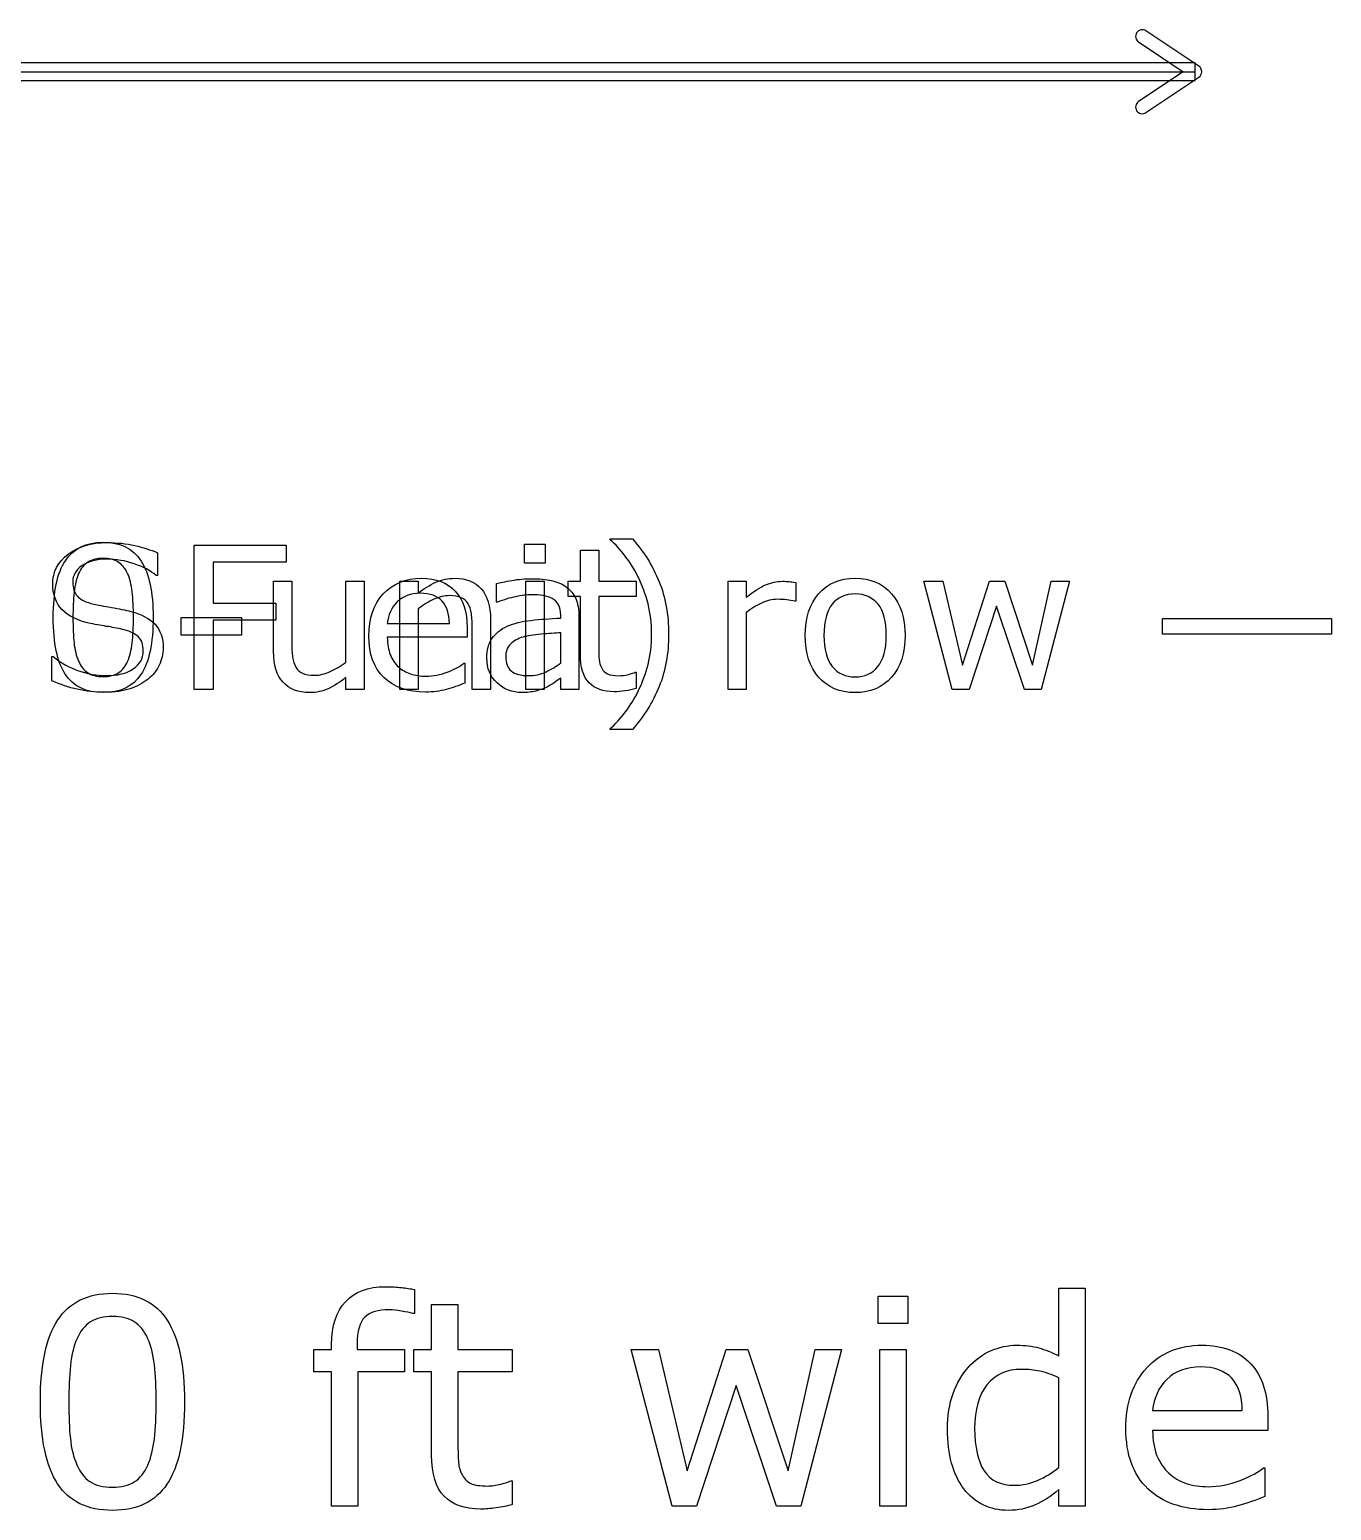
# Model space of a CAD drawing. Extents: x -13 to 750, y 12 to 2314.
# Drawn here: x 215.2 to 274.2, y 1170.7 to 1237.8 of the extents above; entities that cross this region are included whole.
import ezdxf

# ---------------------------------------------------------------- set-up
doc = ezdxf.new("R2010")
doc.units = 0
doc.layers.get('0').update_dxf_attribs({"linetype": 'CONTINUOUS'})

msp = doc.modelspace()

# ---------------------------------------------------------------- linework, layer by layer
at = {"color": 7}
for points in [[(268.16602, 1236.14), (265.76562, 1237.7396)], [(265.43361, 1237.2396), (267.459, 1235.89), (265.43361, 1234.5404)], [(44, 1235.89), (268, 1235.89)], [(265.76562, 1234.0404), (268.16602, 1235.64)], [(241.48978, 1214.684), (241.48978, 1214.728), (242.49612, 1214.728)], [(220.95851, 1214.0951), (220.95851, 1213.0668), (220.89701, 1213.0668)], [(240.13725, 1209.4937), (240.13725, 1212.1041), (239.57914, 1212.1041), (239.57914, 1212.7984), (240.13725, 1212.7984), (240.13725, 1214.209), (240.96342, 1214.209), (240.96342, 1212.7984), (242.6685, 1212.7984), (242.6685, 1212.1041), (240.96342, 1212.1041), (240.96342, 1209.8672)], [(226.22412, 1209.6127), (226.22412, 1212.7987), (227.05029, 1212.7987), (227.05029, 1210.0038)], [(229.50248, 1209.1336), (229.50248, 1212.7986), (230.32865, 1212.7986), (230.32861, 1207.89)], [(232.78081, 1211.5547), (232.78081, 1207.89), (231.95464, 1207.89), (231.95464, 1212.7987), (232.78081, 1212.7987), (232.78081, 1212.2538)], [(236.37454, 1211.8539), (236.33064, 1211.8539), (236.33064, 1212.6932)], [(247.65634, 1211.3755), (247.65634, 1207.89), (246.83017, 1207.89), (246.83017, 1212.7987), (247.65634, 1212.7987), (247.65634, 1212.0736)], [(249.89316, 1212.7457), (249.89311, 1211.8979)], [(249.89311, 1211.8979), (249.84921, 1211.8979)], [(231.38235, 1210.8915), (234.19485, 1210.8915)], [(234.99901, 1210.7069), (234.99905, 1210.2587)], [(236.05908, 1207.89), (235.23291, 1207.89), (235.23291, 1210.6849)], [(236.05913, 1211.076), (236.05908, 1207.89)], [(239.24417, 1211.1335), (239.24417, 1211.2609)], [(240.06599, 1211.2208), (240.06595, 1207.89)], [(234.99905, 1210.2587), (231.38235, 1210.2587)], [(239.24417, 1209.0985), (239.24417, 1210.4652)], [(244.13528, 1210.4038), (244.13528, 1210.4037)], [(216.17728, 1208.2943), (216.17728, 1209.3841), (216.23878, 1209.3841)], [(234.85843, 1209.0897), (234.90233, 1209.0897), (234.90233, 1208.1888)], [(239.24417, 1209.0984), (239.24417, 1209.0985)], [(242.62457, 1208.6763), (242.66857, 1208.6763), (242.6685, 1207.934)], [(230.32861, 1207.89), (229.50244, 1207.89), (229.50244, 1208.4349)], [(240.06595, 1207.89), (239.24417, 1207.89), (239.24417, 1208.4129)], [(242.49612, 1206.0795), (241.48978, 1206.0795), (241.48978, 1206.1235)], [(232.60983, 1180.7034), (232.60986, 1179.6117)], [(261.82175, 1177.6947), (261.82175, 1180.767), (263.01511, 1180.767), (263.01511, 1170.89)], [(233.39062, 1173.207), (233.39062, 1176.9775), (232.58447, 1176.9775), (232.58447, 1177.9804), (233.39062, 1177.9804), (233.39062, 1180.018), (234.58398, 1180.018), (234.58398, 1177.9804), (237.04687, 1177.9804), (237.04687, 1176.9775), (234.58398, 1176.9775), (234.58398, 1173.7465)], [(232.60986, 1179.6117), (232.54636, 1179.6117)], [(230.01364, 1178.221), (230.01364, 1177.9798), (232.1655, 1177.9798), (232.1655, 1176.9769), (230.05173, 1176.9769), (230.05173, 1170.89), (228.85837, 1170.89), (228.85837, 1176.9774), (228.05222, 1176.9774), (228.05222, 1177.9803), (228.85837, 1177.9803), (228.85837, 1178.2152)], [(261.82175, 1172.6356), (261.82175, 1176.7045)], [(266.07468, 1175.2254), (270.13718, 1175.2254)], [(271.29882, 1174.9588), (271.2988, 1174.3114)], [(271.2988, 1174.3114), (266.07468, 1174.3114)], [(261.82175, 1172.6351), (261.82175, 1172.6356)], [(271.09567, 1172.6229), (271.15917, 1172.6229), (271.15917, 1171.3216)], [(236.98341, 1172.0258), (237.04691, 1172.0258), (237.04687, 1170.9535)], [(263.01511, 1170.89), (261.82175, 1170.89), (261.82175, 1171.6327)]]:
    msp.add_lwpolyline(points, dxfattribs=at)
for points in [[(44, 1236.2904), (44, 1235.4896), (268, 1235.4896), (268, 1236.2904)], [(226.79886, 1213.66), (223.48978, 1213.66), (223.48978, 1211.8143), (226.33304, 1211.8143), (226.33304, 1211.0409), (223.48978, 1211.0409), (223.48978, 1207.89), (222.61966, 1207.89), (222.61966, 1214.4335), (226.79886, 1214.4335)], [(238.5376, 1213.6205), (237.60596, 1213.6205), (237.60596, 1214.4774), (238.5376, 1214.4774)], [(238.4849, 1207.89), (237.65873, 1207.89), (237.65873, 1212.7987), (238.4849, 1212.7987)], [(262.30766, 1212.7988), (261.02885, 1207.8901), (260.2642, 1207.8901), (259.00297, 1211.6738), (257.75053, 1207.8901), (256.99027, 1207.8901), (255.69828, 1212.7988), (256.55961, 1212.7988), (257.46049, 1208.9975), (258.68656, 1212.7988), (259.36772, 1212.7988), (260.62455, 1208.9975), (261.47709, 1212.7988)], [(220.76611, 1211.1639), (220.76611, 1211.1639)], [(224.77393, 1210.3553), (222.03174, 1210.3553), (222.03174, 1211.1507), (224.77393, 1211.1507)], [(274.17729, 1210.4038), (266.52201, 1210.4038), (266.52201, 1211.1069), (274.17729, 1211.1069)], [(254.00199, 1210.3422), (254.00199, 1210.3422)], [(254.85453, 1210.3422), (254.85453, 1210.3422)], [(221.22221, 1209.7577), (221.22221, 1209.7577)], [(219.61034, 1209.1688), (219.61034, 1209.1688)], [(254.979, 1179.1673), (253.6333, 1179.1673), (253.6333, 1180.4051), (254.979, 1180.4051)], [(251.97656, 1177.9803), (250.12939, 1170.89), (249.0249, 1170.89), (247.20312, 1176.3553), (245.39404, 1170.89), (244.2959, 1170.89), (242.42969, 1177.9803), (243.67383, 1177.9803), (244.9751, 1172.4896), (246.74609, 1177.9803), (247.72998, 1177.9803), (249.54541, 1172.4896), (250.77686, 1177.9803)], [(254.9028, 1170.89), (253.70944, 1170.89), (253.70944, 1177.9803), (254.9028, 1177.9803)], [(222.19336, 1175.619), (222.19336, 1175.619)], [(220.52388, 1172.7372), (220.52388, 1172.7372)]]:
    msp.add_lwpolyline(points, close=True, dxfattribs=at)
for points in [[(265.34961, 1237.6556), (265.305559, 1237.589303), (265.289661, 1237.508218), (265.305416, 1237.430195)], [(265.54021, 1237.783799), (265.462185, 1237.768045), (265.39362, 1237.721927), (265.34961, 1237.6556)], [(265.76562, 1237.7396), (265.699322, 1237.783654), (265.618235, 1237.799554), (265.54021, 1237.783799)], [(265.305416, 1237.430195), (265.32117, 1237.352173), (265.367286, 1237.28361), (265.43361, 1237.2396)], [(268.300164, 1235.89), (268.300164, 1235.990546), (268.2498, 1236.084408), (268.16602, 1236.14)], [(268.16602, 1235.64), (268.2498, 1235.695592), (268.300164, 1235.789454), (268.300164, 1235.89)], [(265.305416, 1234.349805), (265.289661, 1234.271782), (265.305559, 1234.190697), (265.34961, 1234.1244)], [(265.43361, 1234.5404), (265.367286, 1234.49639), (265.32117, 1234.427827), (265.305416, 1234.349805)], [(265.34961, 1234.1244), (265.39362, 1234.058073), (265.462185, 1234.011955), (265.54021, 1233.996201)], [(265.54021, 1233.996201), (265.618235, 1233.980446), (265.699322, 1233.996346), (265.76562, 1234.0404)], [(242.16653, 1213.9414), (241.952663, 1214.2226), (241.72708, 1214.470133), (241.48978, 1214.684)], [(242.49612, 1214.728), (243.01468, 1214.133267), (243.417513, 1213.484333), (243.70462, 1212.7812)], [(216.21681, 1212.68), (216.21681, 1213.227867), (216.448253, 1213.676133), (216.91114, 1214.0248)], [(216.78906, 1213.7303), (217.155273, 1214.286967), (217.726563, 1214.5653), (218.50293, 1214.5653)], [(216.91114, 1214.0248), (217.374033, 1214.376333), (217.961437, 1214.5521), (218.67335, 1214.5521)], [(218.50293, 1214.5653), (219.288083, 1214.5653), (219.860837, 1214.282567), (220.22119, 1213.7171)], [(218.67335, 1214.5521), (219.13331, 1214.5521), (219.555183, 1214.508167), (219.93897, 1214.4203)], [(219.93897, 1214.4203), (220.322763, 1214.332367), (220.66261, 1214.223967), (220.95851, 1214.0951)], [(216.23975, 1211.1551), (216.23975, 1212.318233), (216.422853, 1213.176633), (216.78906, 1213.7303)], [(217.54399, 1213.5106), (217.262737, 1213.317267), (217.12211, 1213.068233), (217.12211, 1212.7635)], [(217.81738, 1213.6688), (217.638673, 1213.554533), (217.496583, 1213.3817), (217.39111, 1213.1503)], [(218.66899, 1213.8006), (218.203163, 1213.8006), (217.828163, 1213.703933), (217.54399, 1213.5106)], [(218.50293, 1213.8402), (218.227537, 1213.8402), (217.99902, 1213.783067), (217.81738, 1213.6688)], [(219.18408, 1213.6688), (219.0083, 1213.783067), (218.78125, 1213.8402), (218.50293, 1213.8402)], [(219.91264, 1213.5897), (219.50834, 1213.7303), (219.09379, 1213.8006), (218.66899, 1213.8006)], [(219.60596, 1213.159), (219.50342, 1213.3846), (219.362793, 1213.554533), (219.18408, 1213.6688)], [(220.89701, 1213.0668), (220.64799, 1213.277733), (220.319867, 1213.452033), (219.91264, 1213.5897)], [(220.22119, 1213.7171), (220.58447, 1213.154633), (220.76611, 1212.303567), (220.76611, 1211.1639)], [(242.76858, 1212.9658), (242.584013, 1213.337867), (242.38333, 1213.663067), (242.16653, 1213.9414)], [(216.63429, 1211.5155), (216.35597, 1211.8143), (216.21681, 1212.202467), (216.21681, 1212.68)], [(217.12211, 1212.7635), (217.12211, 1212.491033), (217.192423, 1212.277167), (217.33305, 1212.1219)], [(217.39111, 1213.1503), (217.291503, 1212.9335), (217.222657, 1212.650767), (217.18457, 1212.3021)], [(219.81689, 1212.3241), (219.781757, 1212.652233), (219.711447, 1212.930533), (219.60596, 1213.159)], [(231.19774, 1212.2274), (231.637193, 1212.699067), (232.214343, 1212.9349), (232.92919, 1212.9349)], [(232.78081, 1212.2538), (233.038623, 1212.467667), (233.305227, 1212.634633), (233.58062, 1212.7547)], [(232.92919, 1212.9349), (233.591297, 1212.9349), (234.101063, 1212.741533), (234.45849, 1212.3548)], [(233.58062, 1212.7547), (233.856007, 1212.874833), (234.13872, 1212.9349), (234.42876, 1212.9349)], [(234.42876, 1212.9349), (234.959033, 1212.9349), (235.36333, 1212.775233), (235.64165, 1212.4559)], [(236.33064, 1212.6932), (236.491773, 1212.7372), (236.724683, 1212.785533), (237.02937, 1212.8382)], [(237.02937, 1212.8382), (237.334057, 1212.890867), (237.63435, 1212.9172), (237.93025, 1212.9172)], [(237.93025, 1212.9172), (238.27595, 1212.9172), (238.57624, 1212.887867), (238.83112, 1212.8292)], [(238.83112, 1212.8292), (239.088933, 1212.773867), (239.31159, 1212.677167), (239.49909, 1212.5391)], [(243.19925, 1211.7749), (243.09085, 1212.2085), (242.947293, 1212.605467), (242.76858, 1212.9658)], [(243.70462, 1212.7812), (243.991727, 1212.078067), (244.13528, 1211.2856), (244.13528, 1210.4038)], [(247.65634, 1212.0736), (247.984467, 1212.337267), (248.27304, 1212.5233), (248.52206, 1212.6317)], [(248.52206, 1212.6317), (248.774013, 1212.743033), (249.030363, 1212.7987), (249.29111, 1212.7987)], [(249.29111, 1212.7987), (249.434663, 1212.7987), (249.538667, 1212.794367), (249.60312, 1212.7857)], [(249.60312, 1212.7857), (249.667587, 1212.779033), (249.764267, 1212.7657), (249.89316, 1212.7457)], [(250.93461, 1212.2363), (251.344763, 1212.7021), (251.89701, 1212.935), (252.59135, 1212.935)], [(252.59135, 1212.935), (253.279823, 1212.935), (253.82914, 1212.7021), (254.2393, 1212.2363)], [(217.18457, 1212.3021), (217.149437, 1211.9535), (217.13187, 1211.571167), (217.13187, 1211.1551)], [(217.33305, 1212.1219), (217.473677, 1211.966633), (217.721233, 1211.848), (218.07572, 1211.766)], [(219.87399, 1211.1639), (219.87399, 1211.609233), (219.854957, 1211.995967), (219.81689, 1212.3241)], [(230.54296, 1210.3158), (230.54296, 1211.118533), (230.76122, 1211.755733), (231.19774, 1212.2274)], [(232.88528, 1212.2538), (232.4429, 1212.2538), (232.089873, 1212.123433), (231.8262, 1211.8627)], [(233.48833, 1211.981), (233.242237, 1211.869667), (233.006397, 1211.727567), (232.78081, 1211.5547)], [(233.86526, 1211.8978), (233.651393, 1212.135133), (233.324733, 1212.2538), (232.88528, 1212.2538)], [(234.19585, 1212.148), (233.970263, 1212.148), (233.734423, 1212.092333), (233.48833, 1211.981)], [(234.73198, 1212.056), (234.594287, 1212.117333), (234.415577, 1212.148), (234.19585, 1212.148)], [(234.45849, 1212.3548), (234.818837, 1211.968133), (234.99901, 1211.418833), (234.99901, 1210.7069)], [(235.04839, 1211.7836), (234.97515, 1211.9066), (234.86968, 1211.9974), (234.73198, 1212.056)], [(235.64165, 1212.4559), (235.91997, 1212.136567), (236.05913, 1211.6766), (236.05913, 1211.076)], [(237.20071, 1212.1), (236.93411, 1212.044667), (236.65872, 1211.962633), (236.37454, 1211.8539)], [(237.92581, 1212.188), (237.709017, 1212.188), (237.467317, 1212.158667), (237.20071, 1212.1)], [(238.43997, 1212.153), (238.27591, 1212.176333), (238.104523, 1212.188), (237.92581, 1212.188)], [(238.86185, 1212.0168), (238.744663, 1212.084133), (238.604037, 1212.129533), (238.43997, 1212.153)], [(239.1431, 1211.7267), (239.078633, 1211.849767), (238.984883, 1211.946467), (238.86185, 1212.0168)], [(239.49909, 1212.5391), (239.683663, 1212.404367), (239.82429, 1212.230067), (239.92097, 1212.0162)], [(239.92097, 1212.0162), (240.01765, 1211.802333), (240.06599, 1211.5372), (240.06599, 1211.2208)], [(249.08017, 1211.9819), (248.825283, 1211.9819), (248.57919, 1211.924767), (248.34189, 1211.8105)], [(249.48886, 1211.9599), (249.3746, 1211.974567), (249.23837, 1211.9819), (249.08017, 1211.9819)], [(249.84921, 1211.8979), (249.726163, 1211.927233), (249.606047, 1211.9479), (249.48886, 1211.9599)], [(250.32377, 1210.3422), (250.32377, 1211.142067), (250.527383, 1211.773433), (250.93461, 1212.2363)], [(252.59135, 1212.2231), (252.14311, 1212.2231), (251.794477, 1212.067833), (251.54545, 1211.7573)], [(253.62846, 1211.7573), (253.379433, 1212.067833), (253.03373, 1212.2231), (252.59135, 1212.2231)], [(254.2393, 1212.2363), (254.649453, 1211.773433), (254.85453, 1211.142067), (254.85453, 1210.3422)], [(217.92628, 1210.8871), (217.3462, 1211.0101), (216.915537, 1211.219567), (216.63429, 1211.5155)], [(218.07572, 1211.766), (218.26322, 1211.724667), (218.529823, 1211.674867), (218.87553, 1211.6166)], [(218.87553, 1211.6166), (219.22123, 1211.557933), (219.514197, 1211.497867), (219.75443, 1211.4364)], [(219.75443, 1211.4364), (220.240763, 1211.307467), (220.606977, 1211.112633), (220.85307, 1210.8519)], [(231.8262, 1211.8627), (231.56546, 1211.6019), (231.41751, 1211.278167), (231.38235, 1210.8915)], [(234.19485, 1210.8915), (234.192183, 1211.3251), (234.08232, 1211.660533), (233.86526, 1211.8978)], [(235.19341, 1211.3177), (235.16701, 1211.516967), (235.11867, 1211.672267), (235.04839, 1211.7836)], [(235.23291, 1210.6849), (235.23291, 1210.9105), (235.219743, 1211.121433), (235.19341, 1211.3177)], [(239.24417, 1211.2609), (239.24417, 1211.448433), (239.21048, 1211.6037), (239.1431, 1211.7267)], [(243.36185, 1210.4038), (243.36185, 1210.884267), (243.30765, 1211.3413), (243.19925, 1211.7749)], [(248.34189, 1211.8105), (248.104583, 1211.699167), (247.876067, 1211.554167), (247.65634, 1211.3755)], [(251.54545, 1211.7573), (251.299357, 1211.4497), (251.17631, 1210.978), (251.17631, 1210.3422)], [(254.00199, 1210.3422), (254.00199, 1210.978), (253.87748, 1211.4497), (253.62846, 1211.7573)], [(216.78027, 1208.5887), (216.419923, 1209.145367), (216.23975, 1210.000833), (216.23975, 1211.1551)], [(217.13187, 1211.1551), (217.13187, 1210.6981), (217.14797, 1210.3158), (217.18017, 1210.0082)], [(218.73927, 1210.7421), (218.484383, 1210.7801), (218.213387, 1210.828433), (217.92628, 1210.8871)], [(219.45558, 1210.597), (219.235853, 1210.655667), (218.997083, 1210.704033), (218.73927, 1210.7421)], [(219.81689, 1210.0038), (219.854957, 1210.326067), (219.87399, 1210.712767), (219.87399, 1211.1639)], [(220.76611, 1211.1639), (220.76611, 1209.9891), (220.58154, 1209.1263), (220.2124, 1208.5755)], [(220.85307, 1210.8519), (221.099163, 1210.591167), (221.22221, 1210.226433), (221.22221, 1209.7577)], [(236.13284, 1210.215), (236.293973, 1210.446467), (236.52249, 1210.6281), (236.81839, 1210.7599)], [(236.81839, 1210.7599), (237.117217, 1210.891767), (237.476103, 1210.981133), (237.89505, 1211.028)], [(237.89505, 1211.028), (238.313997, 1211.074667), (238.763703, 1211.109833), (239.24417, 1211.1335)], [(217.18017, 1210.0082), (217.21237, 1209.700533), (217.281217, 1209.425133), (217.38671, 1209.182)], [(220.10157, 1210.2762), (219.960943, 1210.413933), (219.745613, 1210.520867), (219.45558, 1210.597)], [(219.61035, 1209.1688), (219.71289, 1209.406133), (219.781737, 1209.684467), (219.81689, 1210.0038)], [(220.3169, 1209.6346), (220.3169, 1209.924667), (220.245123, 1210.138533), (220.10157, 1210.2762)], [(227.05029, 1210.0038), (227.05029, 1209.754733), (227.062023, 1209.540867), (227.08549, 1209.3622)], [(231.22851, 1208.4349), (230.771477, 1208.8773), (230.54296, 1209.504267), (230.54296, 1210.3158)], [(231.38235, 1210.2587), (231.38235, 1209.9569), (231.42776, 1209.6932), (231.51858, 1209.4676)], [(235.89554, 1209.3141), (235.89554, 1209.686167), (235.97464, 1209.986467), (236.13284, 1210.215)], [(236.9678, 1209.9553), (236.82132, 1209.8147), (236.74808, 1209.6199), (236.74808, 1209.3709)], [(237.54349, 1210.2717), (237.306183, 1210.204367), (237.114287, 1210.0989), (236.9678, 1209.9553)], [(238.35208, 1210.3992), (238.01224, 1210.369867), (237.74271, 1210.327367), (237.54349, 1210.2717)], [(239.24417, 1210.4652), (238.992217, 1210.450533), (238.694853, 1210.428533), (238.35208, 1210.3992)], [(243.19925, 1209.0283), (243.30765, 1209.4443), (243.36185, 1209.9028), (243.36185, 1210.4038)], [(244.13528, 1210.4037), (244.13528, 1209.521833), (243.991727, 1208.729333), (243.70462, 1208.0262)], [(250.93461, 1208.4482), (250.527383, 1208.911067), (250.32377, 1209.5424), (250.32377, 1210.3422)], [(251.17631, 1210.3422), (251.17631, 1209.727), (251.30082, 1209.259733), (251.54984, 1208.9404)], [(253.62406, 1208.936), (253.876013, 1209.2524), (254.00199, 1209.721133), (254.00199, 1210.3422)], [(254.85453, 1210.3422), (254.85453, 1209.5424), (254.649453, 1208.911067), (254.2393, 1208.4482)], [(216.23878, 1209.3841), (216.569833, 1209.108767), (216.952157, 1208.896367), (217.38575, 1208.7469)], [(219.86427, 1208.826), (220.166023, 1209.0282), (220.3169, 1209.297733), (220.3169, 1209.6346)], [(221.2222, 1209.7577), (221.2222, 1209.502833), (221.16214, 1209.250867), (221.04202, 1209.0018)], [(226.65479, 1208.224), (226.367677, 1208.5404), (226.22412, 1209.0033), (226.22412, 1209.6127)], [(227.08549, 1209.3622), (227.108957, 1209.1864), (227.15876, 1209.0355), (227.2349, 1208.9095)], [(231.51858, 1209.4676), (231.609407, 1209.245), (231.73392, 1209.0619), (231.89212, 1208.9183)], [(236.35696, 1208.1935), (236.049347, 1208.4865), (235.89554, 1208.860033), (235.89554, 1209.3141)], [(236.74808, 1209.3709), (236.74808, 1209.089633), (236.83304, 1208.8772), (237.00296, 1208.7336)], [(240.52836, 1208.1973), (240.26762, 1208.466833), (240.13725, 1208.898967), (240.13725, 1209.4937)], [(240.96342, 1209.8672), (240.96342, 1209.6094), (240.969287, 1209.407267), (240.98102, 1209.2608)], [(240.98102, 1209.2608), (240.992753, 1209.117267), (241.033767, 1208.9825), (241.10406, 1208.8565)], [(218.50293, 1207.7538), (217.717777, 1207.7538), (217.143557, 1208.0321), (216.78027, 1208.5887)], [(217.38575, 1208.7469), (217.819343, 1208.5975), (218.22657, 1208.5228), (218.60743, 1208.5228)], [(217.38671, 1209.182), (217.48339, 1208.953467), (217.61962, 1208.779133), (217.7954, 1208.659)], [(217.7954, 1208.659), (217.974113, 1208.538933), (218.209953, 1208.4789), (218.50292, 1208.4789)], [(218.50292, 1208.4789), (218.778313, 1208.4789), (219.00683, 1208.536033), (219.18847, 1208.6503)], [(218.60743, 1208.5228), (219.146497, 1208.5228), (219.565443, 1208.623867), (219.86427, 1208.826)], [(219.18847, 1208.6503), (219.37011, 1208.7645), (219.510733, 1208.937333), (219.61034, 1209.1688)], [(221.04202, 1209.0018), (220.924833, 1208.7528), (220.759307, 1208.541867), (220.54544, 1208.369)], [(227.2349, 1208.9095), (227.314007, 1208.780633), (227.416547, 1208.6869), (227.54252, 1208.6283)], [(227.54252, 1208.6283), (227.6685, 1208.569633), (227.851607, 1208.5403), (228.09184, 1208.5403)], [(228.09184, 1208.5403), (228.305707, 1208.5403), (228.538617, 1208.595967), (228.79057, 1208.7073)], [(228.79057, 1208.7073), (229.04545, 1208.818633), (229.282753, 1208.960733), (229.50248, 1209.1336)], [(231.89212, 1208.9183), (232.044467, 1208.7777), (232.224643, 1208.672233), (232.43265, 1208.6019)], [(232.43265, 1208.6019), (232.643583, 1208.531567), (232.875027, 1208.4964), (233.12698, 1208.4964)], [(233.12698, 1208.4964), (233.460967, 1208.4964), (233.796417, 1208.562333), (234.13333, 1208.6942)], [(234.13333, 1208.6942), (234.473177, 1208.828933), (234.714877, 1208.960767), (234.85843, 1209.0897)], [(237.00296, 1208.7336), (237.17288, 1208.593), (237.432157, 1208.5227), (237.78079, 1208.5227)], [(237.78079, 1208.5227), (238.07083, 1208.5227), (238.335967, 1208.578367), (238.5762, 1208.6897)], [(238.5762, 1208.6897), (238.816433, 1208.803967), (239.03909, 1208.9402), (239.24417, 1209.0984)], [(241.10406, 1208.8565), (241.168527, 1208.7393), (241.25642, 1208.652867), (241.36774, 1208.5972)], [(241.36774, 1208.5972), (241.481993, 1208.544533), (241.654843, 1208.5182), (241.88629, 1208.5182)], [(242.30817, 1208.5752), (242.45465, 1208.616533), (242.560117, 1208.650233), (242.62457, 1208.6763)], [(242.76858, 1207.8418), (242.950227, 1208.2168), (243.093783, 1208.6123), (243.19925, 1209.0283)], [(251.54984, 1208.9404), (251.798867, 1208.624), (252.146037, 1208.4658), (252.59135, 1208.4658)], [(252.59135, 1208.4658), (253.030803, 1208.4658), (253.37504, 1208.622533), (253.62406, 1208.936)], [(217.32425, 1207.9032), (216.94925, 1207.991067), (216.566927, 1208.121433), (216.17728, 1208.2943)], [(220.2124, 1208.5755), (219.846193, 1208.0277), (219.27637, 1207.7538), (218.50293, 1207.7538)], [(219.72366, 1207.9296), (219.413113, 1207.824067), (219.038113, 1207.7713), (218.59866, 1207.7713)], [(220.54544, 1208.369), (220.311067, 1208.181533), (220.03714, 1208.035067), (219.72366, 1207.9296)], [(227.85889, 1207.7538), (227.343263, 1207.7538), (226.941897, 1207.910533), (226.65479, 1208.224)], [(228.70264, 1207.9296), (228.447753, 1207.8124), (228.166503, 1207.7538), (227.85889, 1207.7538)], [(229.50244, 1208.4349), (229.22412, 1208.215167), (228.95752, 1208.046733), (228.70264, 1207.9296)], [(233.13573, 1207.7757), (232.321277, 1207.7757), (231.685537, 1207.995433), (231.22851, 1208.4349)], [(234.90233, 1208.1888), (234.62401, 1208.0716), (234.33983, 1207.973467), (234.04979, 1207.8944)], [(237.48196, 1207.7541), (237.03958, 1207.7541), (236.66458, 1207.900567), (236.35696, 1208.1935)], [(238.58499, 1207.9911), (238.447297, 1207.9237), (238.289093, 1207.868033), (238.11038, 1207.8241)], [(238.94534, 1208.202), (238.822293, 1208.114133), (238.702177, 1208.043833), (238.58499, 1207.9911)], [(239.24417, 1208.4129), (239.17093, 1208.3629), (239.07132, 1208.2926), (238.94534, 1208.202)], [(241.67094, 1207.793), (241.16996, 1207.793), (240.7891, 1207.927767), (240.52836, 1208.1973)], [(241.88629, 1208.5182), (242.021057, 1208.5182), (242.161683, 1208.5372), (242.30817, 1208.5752)], [(242.6685, 1207.934), (242.513227, 1207.893333), (242.343303, 1207.859667), (242.15873, 1207.833)], [(243.70462, 1208.0262), (243.417513, 1207.323067), (243.01468, 1206.674167), (242.49612, 1206.0795)], [(252.59135, 1207.7539), (251.89701, 1207.7539), (251.344763, 1207.985333), (250.93461, 1208.4482)], [(254.2393, 1208.4482), (253.82914, 1207.985333), (253.279823, 1207.7539), (252.59135, 1207.7539)], [(218.59866, 1207.7713), (218.12698, 1207.7713), (217.702177, 1207.815267), (217.32425, 1207.9032)], [(234.04979, 1207.8944), (233.759757, 1207.815267), (233.45507, 1207.7757), (233.13573, 1207.7757)], [(238.11038, 1207.8241), (237.931673, 1207.777433), (237.7222, 1207.7541), (237.48196, 1207.7541)], [(242.15873, 1207.833), (241.97709, 1207.806333), (241.814493, 1207.793), (241.67094, 1207.793)], [(242.16653, 1206.8662), (242.39505, 1207.1562), (242.595733, 1207.4814), (242.76858, 1207.8418)], [(241.48978, 1206.1235), (241.71536, 1206.325633), (241.940943, 1206.5732), (242.16653, 1206.8662)], [(216.44873, 1179.326), (216.977703, 1180.130067), (217.8029, 1180.5321), (218.92432, 1180.5321)], [(218.92432, 1180.5321), (220.058433, 1180.5321), (220.885743, 1180.123733), (221.40625, 1179.307)], [(229.48679, 1180.1512), (229.90573, 1180.604), (230.510873, 1180.8304), (231.30222, 1180.8304)], [(231.30222, 1180.8304), (231.56882, 1180.8304), (231.807913, 1180.817733), (232.0195, 1180.7924)], [(232.0195, 1180.7924), (232.23532, 1180.767067), (232.432097, 1180.7374), (232.60983, 1180.7034)], [(228.85837, 1178.2152), (228.85837, 1179.057333), (229.067843, 1179.702667), (229.48679, 1180.1512)], [(231.4736, 1179.7889), (230.96156, 1179.7889), (230.589167, 1179.674633), (230.35642, 1179.4461)], [(232.0322, 1179.7259), (231.820607, 1179.7679), (231.634407, 1179.7889), (231.4736, 1179.7889)], [(215.65527, 1175.6063), (215.65527, 1177.2863), (215.919757, 1178.5262), (216.44873, 1179.326)], [(217.93408, 1179.2372), (217.67594, 1179.072133), (217.4707, 1178.822433), (217.31836, 1178.4881)], [(218.92432, 1179.4847), (218.526533, 1179.4847), (218.196453, 1179.4022), (217.93408, 1179.2372)], [(219.9082, 1179.2372), (219.654293, 1179.4022), (219.326333, 1179.4847), (218.92432, 1179.4847)], [(220.51758, 1178.5008), (220.369467, 1178.826667), (220.16634, 1179.072133), (219.9082, 1179.2372)], [(221.40625, 1179.307), (221.93099, 1178.494467), (222.19336, 1177.265133), (222.19336, 1175.619)], [(230.35642, 1179.4461), (230.1279, 1179.221833), (230.01364, 1178.813467), (230.01364, 1178.221)], [(232.54636, 1179.6117), (232.415173, 1179.6497), (232.243787, 1179.687767), (232.0322, 1179.7259)], [(217.31836, 1178.4881), (217.17448, 1178.174967), (217.075033, 1177.7666), (217.02002, 1177.263)], [(220.82227, 1177.2948), (220.77147, 1177.768733), (220.669907, 1178.170733), (220.51758, 1178.5008)], [(257.72751, 1177.1869), (258.01527, 1177.5085), (258.34958, 1177.753933), (258.73044, 1177.9232)], [(258.73044, 1177.9232), (259.115533, 1178.092467), (259.51332, 1178.1771), (259.9238, 1178.1771)], [(259.9238, 1178.1771), (260.296193, 1178.1771), (260.62627, 1178.1369), (260.91403, 1178.0565)], [(260.91403, 1178.0565), (261.20179, 1177.9803), (261.504363, 1177.8597), (261.82175, 1177.6947)], [(265.8081, 1177.1551), (266.44286, 1177.836433), (267.276517, 1178.1771), (268.30907, 1178.1771)], [(268.30907, 1178.1771), (269.26545, 1178.1771), (270.00178, 1177.8978), (270.51806, 1177.3392)], [(217.02002, 1177.263), (216.96922, 1176.759467), (216.94382, 1176.207233), (216.94382, 1175.6063)], [(220.90477, 1175.619), (220.90477, 1176.2622), (220.87727, 1176.8208), (220.82227, 1177.2948)], [(257.02927, 1175.9872), (257.20277, 1176.456933), (257.435517, 1176.856833), (257.72751, 1177.1869)], [(260.12692, 1177.0848), (259.4583, 1177.0848), (258.937793, 1176.852067), (258.5654, 1176.3866)], [(260.95847, 1177.0028), (260.704563, 1177.057467), (260.42738, 1177.0848), (260.12692, 1177.0848)], [(264.86229, 1174.3939), (264.86229, 1175.553433), (265.17756, 1176.473833), (265.8081, 1177.1551)], [(268.24558, 1177.1932), (267.60658, 1177.1932), (267.09665, 1177.0049), (266.71579, 1176.6283)], [(269.6611, 1176.6791), (269.35218, 1177.021833), (268.88034, 1177.1932), (268.24558, 1177.1932)], [(270.51806, 1177.3392), (271.038567, 1176.7806), (271.29882, 1175.987133), (271.29882, 1174.9588)], [(258.5654, 1176.3866), (258.193007, 1175.921067), (258.00681, 1175.2609), (258.00681, 1174.4061)], [(261.82175, 1176.7045), (261.500137, 1176.848367), (261.212377, 1176.9478), (260.95847, 1177.0028)], [(266.71579, 1176.6283), (266.339163, 1176.251633), (266.12546, 1175.784), (266.07468, 1175.2254)], [(270.13718, 1175.2254), (270.13318, 1175.851733), (269.974487, 1176.3363), (269.6611, 1176.6791)], [(256.77536, 1174.3812), (256.77536, 1174.982133), (256.859997, 1175.517467), (257.02927, 1175.9872)], [(216.43604, 1171.8993), (215.915527, 1172.7033), (215.65527, 1173.938967), (215.65527, 1175.6063)], [(216.94382, 1175.6063), (216.94382, 1174.946167), (216.967087, 1174.393933), (217.01362, 1173.9496)], [(220.82227, 1173.9432), (220.87727, 1174.408733), (220.90477, 1174.967333), (220.90477, 1175.619)], [(222.19336, 1175.619), (222.19336, 1173.922067), (221.926757, 1172.6758), (221.39355, 1171.8802)], [(257.51804, 1171.6708), (257.02292, 1172.322467), (256.77536, 1173.225933), (256.77536, 1174.3812)], [(258.00681, 1174.4061), (258.00681, 1173.563967), (258.15069, 1172.922867), (258.43845, 1172.4828)], [(265.85253, 1171.6771), (265.19237, 1172.3161), (264.86229, 1173.2217), (264.86229, 1174.3939)], [(217.01362, 1173.9496), (217.060153, 1173.505267), (217.1596, 1173.107467), (217.31196, 1172.7562)], [(220.52393, 1172.7372), (220.672037, 1173.079933), (220.771483, 1173.481933), (220.82227, 1173.9432)], [(234.58398, 1173.7465), (234.58398, 1173.374167), (234.592447, 1173.0822), (234.60938, 1172.8706)], [(266.07468, 1174.3114), (266.07468, 1173.875533), (266.14027, 1173.494667), (266.27145, 1173.1688)], [(233.95557, 1171.3344), (233.578937, 1171.723733), (233.39062, 1172.347933), (233.39062, 1173.207)], [(266.27145, 1173.1688), (266.402637, 1172.8472), (266.58249, 1172.582733), (266.81101, 1172.3754)], [(217.31196, 1172.7562), (217.451607, 1172.426133), (217.648383, 1172.174333), (217.90229, 1172.0008)], [(219.9145, 1171.9881), (220.176873, 1172.153167), (220.38, 1172.402867), (220.52388, 1172.7372)], [(234.60938, 1172.8706), (234.626313, 1172.6632), (234.68556, 1172.468533), (234.78712, 1172.2866)], [(258.43845, 1172.4828), (258.72621, 1172.046933), (259.187473, 1171.829), (259.82224, 1171.829)], [(260.85056, 1172.0511), (261.19756, 1172.203433), (261.52129, 1172.3981), (261.82175, 1172.6351)], [(266.81101, 1172.3754), (267.031057, 1172.172267), (267.29131, 1172.0199), (267.59177, 1171.9183)], [(270.04831, 1172.0516), (270.539197, 1172.246267), (270.888317, 1172.4367), (271.09567, 1172.6229)], [(218.92432, 1170.6932), (217.7902, 1170.6932), (216.960773, 1171.095233), (216.43604, 1171.8993)], [(217.90229, 1172.0008), (218.16043, 1171.827333), (218.50109, 1171.7406), (218.92427, 1171.7406)], [(218.92427, 1171.7406), (219.322057, 1171.7406), (219.652133, 1171.8231), (219.9145, 1171.9881)], [(221.39355, 1171.8802), (220.864583, 1171.088867), (220.041507, 1170.6932), (218.92432, 1170.6932)], [(234.78712, 1172.2866), (234.88022, 1172.117333), (235.007173, 1171.9925), (235.16798, 1171.9121)], [(235.16798, 1171.9121), (235.33302, 1171.8359), (235.582693, 1171.7978), (235.917, 1171.7978)], [(235.917, 1171.7978), (236.11166, 1171.7978), (236.314787, 1171.825133), (236.52638, 1171.8798)], [(236.52638, 1171.8798), (236.737967, 1171.939133), (236.89031, 1171.9878), (236.98341, 1172.0258)], [(259.82224, 1171.829), (260.16078, 1171.829), (260.503553, 1171.903033), (260.85056, 1172.0511)], [(268.60741, 1170.725), (267.430977, 1170.725), (266.512683, 1171.042367), (265.85253, 1171.6771)], [(267.59177, 1171.9183), (267.896457, 1171.816767), (268.230767, 1171.766), (268.5947, 1171.766)], [(268.5947, 1171.766), (269.07712, 1171.766), (269.561657, 1171.8612), (270.04831, 1172.0516)], [(235.60596, 1170.7505), (234.882327, 1170.7505), (234.332197, 1170.945133), (233.95557, 1171.3344)], [(259.53659, 1170.6932), (258.690237, 1170.6932), (258.017387, 1171.019067), (257.51804, 1171.6708)], [(261.82175, 1171.6327), (261.478977, 1171.336433), (261.12139, 1171.1058), (260.74899, 1170.9408)], [(271.15917, 1171.3216), (270.75715, 1171.152333), (270.346667, 1171.010567), (269.92772, 1170.8963)], [(236.31055, 1170.8075), (236.048177, 1170.7695), (235.813313, 1170.7505), (235.60596, 1170.7505)], [(237.04687, 1170.9535), (236.82259, 1170.894167), (236.57715, 1170.8455), (236.31055, 1170.8075)], [(260.74899, 1170.9408), (260.376597, 1170.775733), (259.972463, 1170.6932), (259.53659, 1170.6932)], [(269.92772, 1170.8963), (269.50878, 1170.7821), (269.068677, 1170.725), (268.60741, 1170.725)]]:
    msp.add_open_spline(points, degree=3, dxfattribs=at)

doc.saveas('drawing.dxf')
